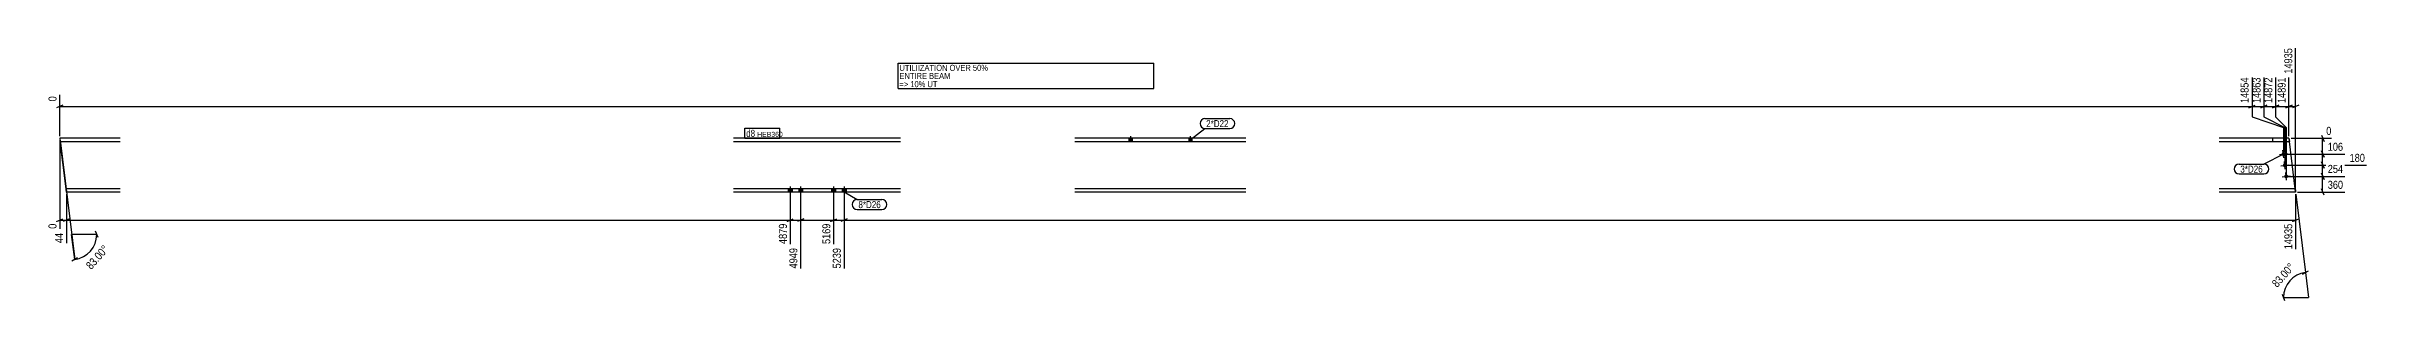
# Model space of a CAD drawing. Header units: millimetres. Extents: x 31 to 39763, y 31 to 1740.
# Drawn here: x 24265 to 39763, y 42 to 1740 of the extents above; entities that cross this region are included whole.
import ezdxf

# ---------------------------------------------------------------- set-up
doc = ezdxf.new("R2010")
doc.units = ezdxf.units.MM
doc.linetypes.add('DXK_LINE_DOT2', pattern=[3.9198, 1.9599, -1.9599])
for name, color, linetype in [('MÅLSÆTNING', 7, 'Continuous'), ('STÅL', 7, 'Continuous'), ('TEKST', 7, 'Continuous')]:
    doc.layers.add(name, color=color, linetype=linetype)
doc.styles.add('Arial Narrow', font='ARIALN.TTF', dxfattribs={"height": 0.2})

msp = doc.modelspace()

# ---------------------------------------------------------------- hatches: boundary and pattern name
at = {"layer": 'STÅL', "linetype": 'Continuous'}
for points in [[(31495, 1104), (31517, 1104), (31517, 1127), (31495, 1127)], [(31895, 1104), (31917, 1104), (31917, 1127), (31895, 1127)], [(39195, 1019, -1), (39221, 1023, -1)], [(39204, 945, -1), (39230, 948, -1)], [(29220, 767), (29246, 767), (29246, 789), (29220, 789)], [(29220, 767), (29246, 767), (29246, 789), (29220, 789)], [(29290, 767), (29316, 767), (29316, 789), (29290, 789)], [(29290, 767), (29316, 767), (29316, 789), (29290, 789)], [(29510, 767), (29536, 767), (29536, 789), (29510, 789)], [(29510, 767), (29536, 767), (29536, 789), (29510, 789)], [(29580, 767), (29606, 767), (29606, 789), (29580, 789)], [(29580, 767), (29606, 767), (29606, 789), (29580, 789)], [(39213, 871, -1), (39239, 874, -1)]]:
    msp.add_hatch(color=3, dxfattribs=at).paths.add_polyline_path(points)

# ---------------------------------------------------------------- linework, layer by layer
at = {"layer": 'MÅLSÆTNING', "color": 7, "linetype": 'Continuous'}
for p, q in [((39289, 781), (39289, 1729)), ((24354, 1141), (24354, 1417)), ((39077, 1533), (39077, 1269)), ((39245, 1141), (39245, 1533)), ((24375, 1347), (24333, 1330)), ((38998, 1269), (39208, 1199)), ((38998, 1269), (39208, 1199)), ((39077, 1269), (39217, 1199)), ((39077, 1269), (39217, 1199)), ((39135, 1330), (39177, 1347)), ((39156, 1339), (39245, 1339)), ((39156, 1269), (39226, 1199)), ((39156, 1269), (39226, 1199)), ((39224, 1330), (39266, 1347)), ((39266, 1347), (39224, 1330)), ((39245, 1339), (39289, 1339)), ((39310, 1347), (39268, 1330)), ((24354, 1113), (24354, 522)), ((24356, 1113), (24454, 317)), ((39208, 1199), (39208, 1035)), ((39208, 1199), (39208, 1035)), ((39217, 1199), (39217, 961)), ((39217, 1199), (39217, 961)), ((39226, 1199), (39226, 886)), ((39226, 1199), (39226, 886)), ((39259, 1127), (39528, 1127)), ((39462, 1148), (39479, 1106)), ((39470, 1021), (39470, 1127)), ((39222, 1021), (39617, 1021)), ((39222, 1021), (39617, 1021)), ((39231, 947), (39762, 947)), ((39231, 947), (39762, 947)), ((39479, 1000), (39462, 1042)), ((39462, 1042), (39479, 1000)), ((39479, 926), (39462, 968)), ((39470, 947), (39470, 1021)), ((39470, 872), (39470, 947)), ((39240, 872), (39617, 872)), ((39240, 872), (39617, 872)), ((39479, 851), (39462, 893)), ((39462, 893), (39479, 851)), ((39479, 746), (39462, 788)), ((39470, 767), (39470, 872)), ((24398, 753), (24398, 426)), ((24398, 753), (24398, 426)), ((29233, 709), (29233, 420)), ((29303, 709), (29303, 257)), ((29303, 709), (29303, 257)), ((29523, 709), (29523, 420)), ((29593, 709), (29593, 257)), ((39291, 753), (39355, 230)), ((39303, 767), (39617, 767)), ((24333, 571), (24375, 588)), ((24354, 580), (24398, 580)), ((24419, 588), (24377, 571)), ((24419, 588), (24377, 571)), ((24398, 580), (29233, 580)), ((24601, 484), (24433, 484)), ((24454, 317), (24433, 484)), ((24610, 463), (24593, 505)), ((29212, 571), (29254, 588)), ((29212, 571), (29254, 588)), ((29233, 580), (29303, 580)), ((29324, 588), (29282, 571)), ((29324, 588), (29282, 571)), ((29303, 580), (29523, 580)), ((29502, 571), (29544, 588)), ((29502, 571), (29544, 588)), ((29523, 580), (29593, 580)), ((29614, 588), (29572, 571)), ((29614, 588), (29572, 571)), ((29593, 580), (39289, 580)), ((39268, 571), (39310, 588)), ((24473, 328), (24434, 306)), ((39336, 219), (39375, 241)), ((39355, 230), (39376, 63)), ((39199, 84), (39216, 42)), ((39208, 63), (39376, 63))]:
    msp.add_line(p, q, dxfattribs=at)
for centre, start, end in [((24433, 484), 277, 360), ((39376, 63), 96.9998, 180)]:
    msp.add_arc(centre, 168, start, end, dxfattribs=at)
at = {"layer": 'STÅL', "color": 2, "linetype": 'Continuous'}
for p, q in [((24758, 1127), (24354, 1127)), ((24354, 1127), (24357, 1104)), ((24394, 806), (24357, 1104)), ((24357, 1104), (24758, 1104)), ((29971, 1127), (28855, 1127)), ((28855, 1104), (29971, 1104)), ((32277, 1127), (31135, 1127)), ((31135, 1104), (32277, 1104)), ((39245, 1127), (38778, 1127)), ((38778, 1104), (39248, 1104)), ((39138, 1104), (39138, 1127)), ((39245, 1127), (39248, 1104)), ((39287, 789), (39248, 1104)), ((39248, 1104), (39248, 1104)), ((24398, 767), (24394, 806)), ((24758, 789), (24396, 789)), ((29971, 789), (28855, 789)), ((32277, 789), (31135, 789)), ((39287, 789), (38778, 789)), ((39289, 767), (39287, 789)), ((24758, 767), (24398, 767)), ((29971, 767), (28855, 767)), ((32277, 767), (31135, 767)), ((39289, 767), (38778, 767))]:
    msp.add_line(p, q, dxfattribs=at)
at = {"layer": 'STÅL', "color": 3, "linetype": 'Continuous'}
for p, q in [((31495, 1127), (31495, 1104)), ((31506, 1140), (31506, 1104)), ((31517, 1127), (31517, 1104)), ((31895, 1127), (31895, 1104)), ((31906, 1140), (31906, 1104)), ((31917, 1127), (31917, 1104)), ((39182, 1018), (39234, 1024)), ((39191, 943), (39243, 950)), ((39211, 995), (39205, 1047)), ((39220, 921), (39214, 972)), ((29220, 789), (29220, 767)), ((29220, 789), (29220, 767)), ((29233, 804), (29233, 699)), ((29233, 804), (29233, 699)), ((29246, 789), (29246, 767)), ((29246, 789), (29246, 767)), ((29290, 789), (29290, 767)), ((29290, 789), (29290, 767)), ((29303, 804), (29303, 699)), ((29303, 804), (29303, 699)), ((29316, 789), (29316, 767)), ((29316, 789), (29316, 767)), ((29510, 789), (29510, 767)), ((29510, 789), (29510, 767)), ((29523, 804), (29523, 699)), ((29523, 804), (29523, 699)), ((29536, 789), (29536, 767)), ((29536, 789), (29536, 767)), ((29580, 789), (29580, 767)), ((29580, 789), (29580, 767)), ((29593, 804), (29593, 699)), ((29593, 804), (29593, 699)), ((29606, 789), (29606, 767)), ((29606, 789), (29606, 767)), ((39200, 869), (39252, 875)), ((39229, 846), (39223, 898))]:
    msp.add_line(p, q, dxfattribs=at)
at = {"layer": 'STÅL', "color": 7, "linetype": 'DXK_LINE_DOT2'}
for p, q in [((39248, 1104), (39245, 1127)), ((39248, 1104), (39248, 1104)), ((39248, 1104), (39248, 1104)), ((39287, 789), (39289, 767))]:
    msp.add_line(p, q, dxfattribs=at)

# ---------------------------------------------------------------- wipeouts: each hides what was drawn before it
at = {"color": 0, "linetype": 'Continuous'}
msp.add_wipeout([(31346, 1468), (31346, 1510), (29963, 1510), (29963, 1468)], dxfattribs=at).dxf.layer = 'TEKST'
at = {"color": 0}
msp.add_wipeout([(39069, 897), (39069, 946), (38920, 946), (38920, 897)], dxfattribs=at).dxf.layer = 'TEKST'

# ---------------------------------------------------------------- next in the draw order: wipeouts: each hides what was drawn before it
at = {"color": 0, "linetype": 'Continuous'}
for points, layer in [([(39278, 1740), (39200, 1740), (39200, 1547), (39278, 1547)], 'MÅLSÆTNING'), ([(39539, 1138), (39539, 1216), (39483, 1216), (39483, 1138)], 'MÅLSÆTNING'), ([(24387, 506), (24309, 506), (24309, 415), (24387, 415)], 'MÅLSÆTNING'), ([(29292, 405), (29214, 405), (29214, 246), (29292, 246)], 'MÅLSÆTNING'), ([(29582, 405), (29504, 405), (29504, 246), (29582, 246)], 'MÅLSÆTNING'), ([(31425, 1523), (31425, 1565), (29963, 1565), (29963, 1523)], 'TEKST')]:
    msp.add_wipeout(points, dxfattribs=at).dxf.layer = layer
at = {"color": 0}
for points, layer in [([(24701, 384), (24642, 436), (24506, 282), (24565, 230)], 'MÅLSÆTNING'), ([(39303, 265), (39244, 317), (39108, 163), (39167, 111)], 'MÅLSÆTNING'), ([(32161, 1201), (32161, 1250), (32012, 1250), (32012, 1201)], 'TEKST'), ([(28999, 1136), (28999, 1185), (28939, 1185), (28939, 1136)], 'TEKST'), ([(39069, 897), (39069, 946), (38920, 946), (38920, 897)], 'TEKST'), ([(29838, 660), (29838, 709), (29689, 709), (29689, 660)], 'TEKST')]:
    msp.add_wipeout(points, dxfattribs=at).dxf.layer = layer

# ---------------------------------------------------------------- next in the draw order: linework, layer by layer
at = {"layer": 'MÅLSÆTNING', "color": 7, "linetype": 'Continuous'}
for p, q in [((39156, 1533), (39156, 1269)), ((39245, 1141), (39245, 1533)), ((29233, 709), (29233, 420)), ((29523, 709), (29523, 420)), ((29593, 709), (29593, 257)), ((39289, 753), (39289, 385))]:
    msp.add_line(p, q, dxfattribs=at)
at = {"layer": 'TEKST', "color": 7, "linetype": 'Continuous'}
for p, q in [((29955, 1460), (31663, 1460)), ((38912, 954), (39078, 954)), ((39208, 1021), (39078, 954)), ((38912, 889), (39078, 889))]:
    msp.add_line(p, q, dxfattribs=at)
for centre, start, end in [((38912, 921), 90, 270), ((39078, 921), 270, 90)]:
    msp.add_arc(centre, 32.9, start, end, dxfattribs=at)

# ---------------------------------------------------------------- next in the draw order: texts
at = {"layer": 'MÅLSÆTNING', "color": 3, "linetype": 'Continuous', "style": 'Arial Narrow'}
for s, p in [('14935', (39267, 1558)), ('4949', (29281, 257)), ('5239', (29571, 257))]:
    msp.add_text(s, height=53.4, rotation=90.0002, dxfattribs=at).set_placement(p)
msp.add_text('0', height=53.4, dxfattribs=at).set_placement((39494, 1149))
at = {"layer": 'MÅLSÆTNING', "color": 3, "style": 'Arial Narrow'}
for p in [(24564, 246), (39166, 126)]:
    msp.add_text('83.00°', height=53.4, rotation=48.5009, dxfattribs=at).set_placement(p)
at = {"layer": 'TEKST', "color": 3, "style": 'Arial Narrow'}
msp.add_text('3*D26', height=46.8, dxfattribs=at).set_placement((38920, 897))

# ---------------------------------------------------------------- next in the draw order: wipeouts: each hides what was drawn before it
at = {"color": 0, "linetype": 'Continuous'}
for points, layer in [([(24343, 567), (24265, 567), (24265, 511), (24343, 511)], 'MÅLSÆTNING'), ([(31655, 1577), (31655, 1619), (29963, 1619), (29963, 1577)], 'TEKST')]:
    msp.add_wipeout(points, dxfattribs=at).dxf.layer = layer
at = {"color": 0}
for points in [[(32161, 1201), (32161, 1250), (32012, 1250), (32012, 1201)], [(28999, 1136), (28999, 1185), (28939, 1185), (28939, 1136)], [(29838, 660), (29838, 709), (29689, 709), (29689, 660)]]:
    msp.add_wipeout(points, dxfattribs=at).dxf.layer = 'TEKST'

# ---------------------------------------------------------------- next in the draw order: linework, layer by layer
at = {"layer": 'TEKST', "color": 7, "linetype": 'Continuous'}
for p, q in [((29955, 1628), (31663, 1628)), ((29955, 1460), (29955, 1628)), ((31663, 1460), (31663, 1628)), ((32004, 1258), (32170, 1258)), ((28931, 1128), (28931, 1194)), ((31906, 1115), (32004, 1192)), ((32004, 1192), (32170, 1192)), ((29593, 768), (29680, 717)), ((29680, 717), (29846, 717)), ((29680, 651), (29846, 651))]:
    msp.add_line(p, q, dxfattribs=at)
for centre, start, end in [((32004, 1225), 90, 270), ((32170, 1225), 270, 90), ((29680, 684), 90, 270), ((29846, 684), 270, 90)]:
    msp.add_arc(centre, 32.9, start, end, dxfattribs=at)

# ---------------------------------------------------------------- next in the draw order: texts
at = {"layer": 'MÅLSÆTNING', "color": 3, "linetype": 'Continuous', "style": 'Arial Narrow'}
for s, p in [('0', (24332, 522)), ('44', (24376, 426))]:
    msp.add_text(s, height=53.4, rotation=90.0002, dxfattribs=at).set_placement(p)
at = {"layer": 'TEKST', "color": 3, "linetype": 'Continuous', "style": 'Arial Narrow'}
for s, height, p in [('UTILIIZATION OVER 50%', 40.09, (29963, 1577)), ('ENTIRE BEAM', 40.09, (29963, 1523)), ('=> 10% UT', 40.1, (29963, 1468))]:
    msp.add_text(s, height=height, dxfattribs=at).set_placement(p)
at = {"layer": 'TEKST', "color": 3, "style": 'Arial Narrow'}
for s, p in [('2*D22', (32012, 1201)), ('8*D26', (29689, 660))]:
    msp.add_text(s, height=46.8, dxfattribs=at).set_placement(p)

# ---------------------------------------------------------------- next in the draw order: wipeouts: each hides what was drawn before it
at = {"color": 0, "linetype": 'Continuous'}
for points in [[(39234, 1544), (39156, 1544), (39156, 1351), (39234, 1351)], [(39618, 1032), (39618, 1111), (39493, 1111), (39493, 1032)], [(29222, 567), (29144, 567), (29144, 408), (29222, 408)], [(29512, 567), (29434, 567), (29434, 408), (29512, 408)], [(39278, 567), (39200, 567), (39200, 374), (39278, 374)]]:
    msp.add_wipeout(points, dxfattribs=at).dxf.layer = 'MÅLSÆTNING'
at = {"color": 0}
msp.add_wipeout([(29156, 1136), (29156, 1171), (29013, 1171), (29013, 1136)], dxfattribs=at).dxf.layer = 'TEKST'

# ---------------------------------------------------------------- next in the draw order: linework, layer by layer
at = {"layer": 'MÅLSÆTNING', "color": 7, "linetype": 'Continuous'}
for p, q in [((39156, 1533), (39156, 1269)), ((39056, 1330), (39098, 1347)), ((39077, 1339), (39156, 1339)), ((39177, 1347), (39135, 1330)), ((39462, 968), (39479, 926))]:
    msp.add_line(p, q, dxfattribs=at)

# ---------------------------------------------------------------- next in the draw order: texts
at = {"layer": 'MÅLSÆTNING', "color": 3, "linetype": 'Continuous', "style": 'Arial Narrow'}
for s, p in [('14891', (39223, 1362)), ('4879', (29211, 420)), ('5169', (29501, 420)), ('14935', (39267, 385))]:
    msp.add_text(s, height=53.4, rotation=90.0002, dxfattribs=at).set_placement(p)
msp.add_text('106', height=53.4, dxfattribs=at).set_placement((39504, 1043))

# ---------------------------------------------------------------- next in the draw order: wipeouts: each hides what was drawn before it
at = {"color": 0}
msp.add_wipeout([(29156, 1136), (29156, 1171), (29013, 1171), (29013, 1136)], dxfattribs=at).dxf.layer = 'TEKST'

# ---------------------------------------------------------------- next in the draw order: linework, layer by layer
at = {"layer": 'TEKST', "color": 7, "linetype": 'Continuous'}
for p, q in [((28931, 1194), (29165, 1194)), ((28931, 1128), (29165, 1128)), ((29165, 1128), (29165, 1194))]:
    msp.add_line(p, q, dxfattribs=at)

# ---------------------------------------------------------------- next in the draw order: texts
at = {"layer": 'TEKST', "color": 3, "style": 'Arial Narrow'}
for s, height, p in [('d8', 46.8, (28939, 1136)), ('HEB360', 33.4, (29013, 1136))]:
    msp.add_text(s, height=height, dxfattribs=at).set_placement(p)

# ---------------------------------------------------------------- next in the draw order: wipeouts: each hides what was drawn before it
at = {"color": 0, "linetype": 'Continuous'}
for points in [[(39145, 1544), (39066, 1544), (39066, 1351), (39145, 1351)], [(39763, 958), (39763, 1036), (39639, 1036), (39639, 958)]]:
    msp.add_wipeout(points, dxfattribs=at).dxf.layer = 'MÅLSÆTNING'

# ---------------------------------------------------------------- next in the draw order: linework, layer by layer
at = {"layer": 'MÅLSÆTNING', "color": 7, "linetype": 'Continuous'}
for p, q in [((38998, 1533), (38998, 1269)), ((39077, 1533), (39077, 1269)), ((38977, 1330), (39019, 1347)), ((38998, 1339), (39077, 1339)), ((39098, 1347), (39056, 1330))]:
    msp.add_line(p, q, dxfattribs=at)

# ---------------------------------------------------------------- next in the draw order: texts
at = {"layer": 'MÅLSÆTNING', "color": 3, "linetype": 'Continuous', "style": 'Arial Narrow'}
msp.add_text('14872', height=53.4, rotation=90.0002, dxfattribs=at).set_placement((39134, 1362))
msp.add_text('180', height=53.4, dxfattribs=at).set_placement((39650, 969))

# ---------------------------------------------------------------- next in the draw order: wipeouts: each hides what was drawn before it
at = {"color": 0, "linetype": 'Continuous'}
for points in [[(39066, 1544), (38987, 1544), (38987, 1351), (39066, 1351)], [(39618, 883), (39618, 962), (39493, 962), (39493, 883)]]:
    msp.add_wipeout(points, dxfattribs=at).dxf.layer = 'MÅLSÆTNING'

# ---------------------------------------------------------------- next in the draw order: linework, layer by layer
at = {"layer": 'MÅLSÆTNING', "color": 7, "linetype": 'Continuous'}
for p, q in [((38998, 1533), (38998, 1269)), ((24354, 1339), (38998, 1339)), ((38977, 1330), (39019, 1347))]:
    msp.add_line(p, q, dxfattribs=at)

# ---------------------------------------------------------------- next in the draw order: texts
at = {"layer": 'MÅLSÆTNING', "color": 3, "linetype": 'Continuous', "style": 'Arial Narrow'}
msp.add_text('14863', height=53.4, rotation=90.0002, dxfattribs=at).set_placement((39055, 1362))

# ---------------------------------------------------------------- next in the draw order: wipeouts: each hides what was drawn before it
at = {"color": 0, "linetype": 'Continuous'}
msp.add_wipeout([(39618, 778), (39618, 856), (39493, 856), (39493, 778)], dxfattribs=at).dxf.layer = 'MÅLSÆTNING'

# ---------------------------------------------------------------- next in the draw order: texts
at = {"layer": 'MÅLSÆTNING', "color": 3, "linetype": 'Continuous', "style": 'Arial Narrow'}
for s, p in [('254', (39504, 895)), ('360', (39504, 789))]:
    msp.add_text(s, height=53.4, dxfattribs=at).set_placement(p)

# ---------------------------------------------------------------- next in the draw order: wipeouts: each hides what was drawn before it
at = {"color": 0, "linetype": 'Continuous'}
for points in [[(24343, 1418), (24265, 1418), (24265, 1361), (24343, 1361)], [(38987, 1544), (38908, 1544), (38908, 1351), (38987, 1351)]]:
    msp.add_wipeout(points, dxfattribs=at).dxf.layer = 'MÅLSÆTNING'

# ---------------------------------------------------------------- next in the draw order: texts
at = {"layer": 'MÅLSÆTNING', "color": 3, "linetype": 'Continuous', "style": 'Arial Narrow'}
for s, p in [('0', (24332, 1373)), ('14854', (38975, 1362))]:
    msp.add_text(s, height=53.4, rotation=90.0002, dxfattribs=at).set_placement(p)

doc.saveas('drawing.dxf')
